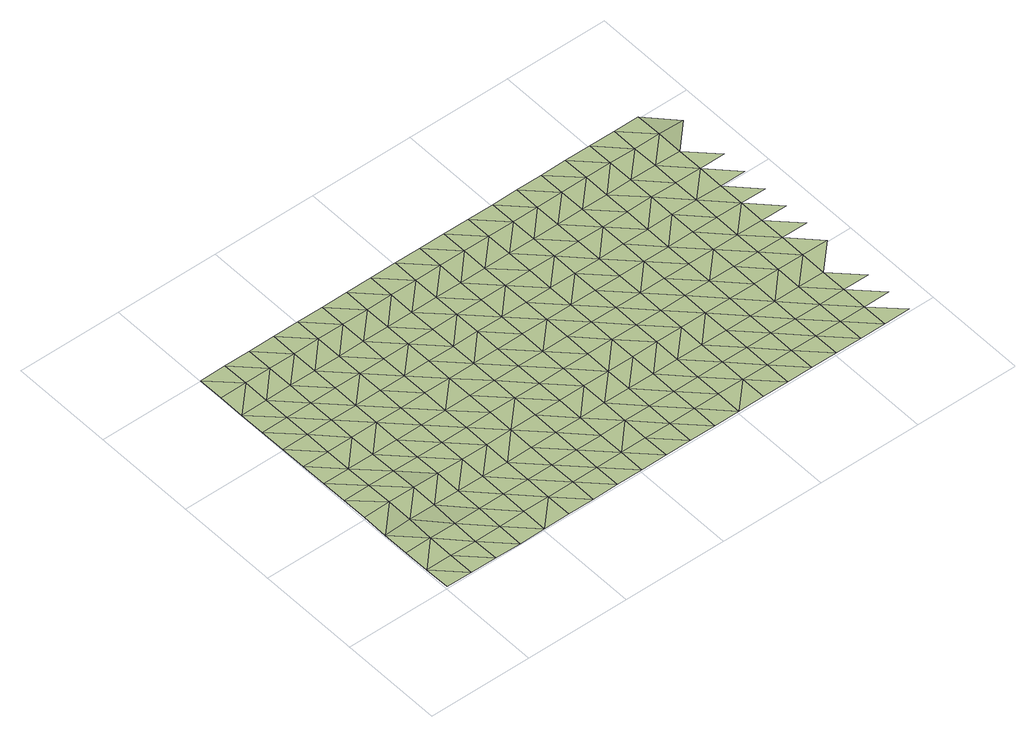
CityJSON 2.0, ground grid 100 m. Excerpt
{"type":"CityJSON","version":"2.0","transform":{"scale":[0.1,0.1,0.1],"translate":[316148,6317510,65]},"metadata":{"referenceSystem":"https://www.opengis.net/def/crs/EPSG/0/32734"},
"CityObjects":{
"terrain1":{"type":"TINRelief","geometry":[{"type":"CompositeSurface","lod":"1","boundaries":[[[0,1,2]],[[3,1,4]],[[1,0,5]],[[6,3,4]],[[1,5,4]],[[5,0,7]],[[8,6,9]],[[4,10,6]],[[8,9,11]],[[6,10,9]],[[5,12,4]],[[7,12,5]],[[13,14,11]],[[10,4,15]],[[11,9,13]],[[12,15,4]],[[16,14,17]],[[17,14,13]],[[7,18,12]],[[10,19,9]],[[15,20,10]],[[21,22,16]],[[9,19,13]],[[16,17,21]],[[10,20,19]],[[15,12,23]],[[22,24,25]],[[12,18,23]],[[26,17,13]],[[22,21,24]],[[20,15,27]],[[26,13,19]],[[28,29,25]],[[23,27,15]],[[25,24,28]],[[21,17,30]],[[17,26,31]],[[18,32,23]],[[19,20,33]],[[20,27,34]],[[24,21,30]],[[35,29,36]],[[28,37,29]],[[30,17,31]],[[19,33,26]],[[20,34,33]],[[27,23,38]],[[35,36,39]],[[36,29,37]],[[40,28,24]],[[38,23,32]],[[26,41,31]],[[40,24,30]],[[42,34,27]],[[26,33,41]],[[37,28,43]],[[27,38,42]],[[44,39,36]],[[28,40,43]],[[45,30,31]],[[41,46,31]],[[33,34,47]],[[34,42,48]],[[38,32,49]],[[30,45,40]],[[50,36,37]],[[43,51,37]],[[45,31,46]],[[33,47,41]],[[34,48,47]],[[38,49,42]],[[36,50,44]],[[32,52,49]],[[50,37,51]],[[43,40,53]],[[46,41,54]],[[53,40,45]],[[42,55,48]],[[54,41,47]],[[56,51,43]],[[42,49,55]],[[50,57,44]],[[46,58,45]],[[53,56,43]],[[58,46,54]],[[52,59,49]],[[47,48,60]],[[55,61,48]],[[62,53,45]],[[50,51,63]],[[56,64,51]],[[47,60,54]],[[62,45,58]],[[48,61,60]],[[49,65,55]],[[63,57,50]],[[63,51,64]],[[59,65,49]],[[58,54,66]],[[56,53,67]],[[62,68,53]],[[61,55,69]],[[54,60,66]],[[64,56,67]],[[65,69,55]],[[57,63,70]],[[53,68,67]],[[62,58,71]],[[66,71,58]],[[59,72,65]],[[73,60,61]],[[69,74,61]],[[68,62,75]],[[63,64,76]],[[67,77,64]],[[60,73,66]],[[75,62,71]],[[61,74,73]],[[69,65,78]],[[70,63,76]],[[76,64,77]],[[67,68,79]],[[65,72,78]],[[71,66,80]],[[79,68,75]],[[74,69,81]],[[73,80,66]],[[82,77,67]],[[78,81,69]],[[76,83,70]],[[79,82,67]],[[73,74,84]],[[75,71,85]],[[80,86,71]],[[72,87,78]],[[74,81,84]],[[85,79,75]],[[88,76,77]],[[82,89,77]],[[85,71,86]],[[81,78,90]],[[80,73,91]],[[76,88,83]],[[73,84,92]],[[88,77,89]],[[90,78,87]],[[86,80,91]],[[82,79,93]],[[79,85,94]],[[73,92,91]],[[81,95,84]],[[89,82,93]],[[95,81,90]],[[83,88,96]],[[79,94,93]],[[85,86,97]],[[92,84,98]],[[91,97,86]],[[99,90,87]],[[98,84,95]],[[100,94,85]],[[88,89,101]],[[93,102,89]],[[92,103,91]],[[97,100,85]],[[88,101,96]],[[103,92,98]],[[102,101,89]],[[95,90,104]],[[93,94,105]],[[90,99,106]],[[97,91,107]],[[100,105,94]],[[98,95,104]],[[91,103,107]],[[90,106,104]],[[108,102,93]],[[109,96,101]],[[100,97,110]],[[105,108,93]],[[110,97,107]],[[106,99,111]],[[103,98,112]],[[104,113,98]],[[114,101,102]],[[108,115,102]],[[103,112,107]],[[100,116,105]],[[100,110,117]],[[98,113,112]],[[106,118,104]],[[101,114,109]],[[114,102,115]],[[111,118,106]],[[100,117,116]],[[110,107,119]],[[108,105,120]],[[113,104,121]],[[119,107,112]],[[115,108,120]],[[118,121,104]],[[109,114,122]],[[105,116,120]],[[123,117,110]],[[119,123,110]],[[111,124,118]],[[113,125,112]],[[121,126,113]],[[116,117,127]],[[114,115,128]],[[120,129,115]],[[125,119,112]],[[117,123,127]],[[113,126,125]],[[121,118,130]],[[114,128,122]],[[128,115,129]],[[120,116,131]],[[118,124,130]],[[132,123,119]],[[131,116,127]],[[126,121,133]],[[132,119,125]],[[134,129,120]],[[130,133,121]],[[135,122,128]],[[131,134,120]],[[127,123,136]],[[123,132,137]],[[124,138,130]],[[125,126,139]],[[126,133,140]],[[136,131,127]],[[141,128,129]],[[134,142,129]],[[136,123,137]],[[126,140,139]],[[133,130,143]],[[132,125,144]],[[128,141,135]],[[141,129,142]],[[143,130,138]],[[144,137,132]],[[134,131,145]],[[131,136,146]],[[144,125,139]],[[147,140,133]],[[142,134,145]],[[133,143,147]],[[135,141,148]],[[131,146,145]],[[136,137,149]],[[137,144,149]],[[139,140,150]],[[140,147,151]],[[143,138,152]],[[153,146,136]],[[141,142,154]],[[145,155,142]],[[139,150,144]],[[149,153,136]],[[140,151,150]],[[143,152,147]],[[141,154,148]],[[138,156,152]],[[154,142,155]],[[145,146,157]],[[158,149,144]],[[153,157,146]],[[147,159,151]],[[158,144,150]],[[160,155,145]],[[147,152,159]],[[161,148,154]],[[153,149,162]],[[157,160,145]],[[149,158,162]],[[156,163,152]],[[150,151,164]],[[159,165,151]],[[166,154,155]],[[160,167,155]],[[150,164,158]],[[153,168,157]],[[162,169,153]],[[151,165,164]],[[152,170,159]],[[154,166,161]],[[166,155,167]],[[163,170,152]],[[153,169,168]],[[162,158,171]],[[160,157,172]],[[165,159,173]],[[171,158,164]],[[167,160,172]],[[170,173,159]],[[161,166,174]],[[157,168,172]],[[175,169,162]],[[171,175,162]],[[163,176,170]],[[177,164,165]],[[173,178,165]],[[168,169,179]],[[166,167,180]],[[172,181,167]],[[177,171,164]],[[169,175,179]],[[165,178,177]],[[173,170,182]],[[166,180,174]],[[180,167,181]],[[172,168,183]],[[170,176,182]],[[175,171,184]],[[183,168,179]],[[178,173,185]],[[171,177,184]],[[186,181,172]],[[182,185,173]],[[187,174,180]],[[183,186,172]],[[177,178,188]],[[179,175,189]],[[184,190,175]],[[176,191,182]],[[178,185,188]],[[189,183,179]],[[192,180,181]],[[186,193,181]],[[189,175,190]],[[177,194,184]],[[185,182,195]],[[180,192,187]],[[177,188,194]],[[192,181,193]],[[195,182,191]],[[196,190,184]],[[186,183,197]],[[183,189,198]],[[185,199,188]],[[196,184,194]],[[193,186,197]],[[199,185,195]],[[200,187,192]],[[183,198,197]],[[190,201,189]],[[194,188,202]],[[196,201,190]],[[191,203,195]],[[202,188,199]],[[204,198,189]],[[192,193,205]],[[197,206,193]],[[196,194,207]],[[201,204,189]],[[199,195,208]],[[205,200,192]],[[207,194,202]],[[205,193,206]],[[197,198,209]],[[195,203,208]],[[204,209,198]],[[202,199,210]],[[211,201,196]],[[196,207,212]],[[213,206,197]],[[208,210,199]],[[200,205,214]],[[201,211,204]],[[209,213,197]],[[196,212,211]],[[203,215,208]],[[207,202,216]],[[202,210,217]],[[205,206,218]],[[213,219,206]],[[212,207,216]],[[204,220,209]],[[204,211,221]],[[202,217,216]],[[210,208,222]],[[214,205,218]],[[218,206,219]],[[222,208,215]],[[204,221,220]],[[212,223,211]],[[213,209,224]],[[210,225,217]],[[223,212,216]],[[219,213,224]],[[210,222,225]],[[226,214,218]],[[209,220,224]],[[221,211,227]],[[227,211,223]],[[222,215,228]],[[229,216,217]],[[225,230,217]],[[220,221,231]],[[232,218,219]],[[224,233,219]],[[216,229,223]],[[231,221,227]],[[217,230,229]],[[225,222,234]],[[218,232,226]],[[232,219,233]],[[224,220,235]],[[227,223,236]],[[235,220,231]],[[237,230,225]],[[223,229,236]],[[238,233,224]],[[226,232,239]],[[235,238,224]],[[231,227,240]],[[236,241,227]],[[229,230,242]],[[240,235,231]],[[232,233,243]],[[238,244,233]],[[240,227,241]],[[229,242,236]],[[232,243,239]],[[243,233,244]],[[241,236,245]],[[238,235,246]],[[235,240,247]],[[244,238,246]],[[248,239,243]],[[235,247,246]],[[241,249,240]],[[247,240,250]],[[251,243,244]],[[246,252,244]],[[243,251,248]],[[251,244,252]],[[247,253,246]],[[252,246,254]],[[248,251,255]],[[251,252,256]],[[251,256,255]]]}]}
},
"vertices":[
[259,5,22],[9,255,17],[9,5,24],[9,505,12],[259,505,18],[259,255,15],[9,755,19],[509,5,17],[9,1005,24],[259,1005,34],[259,755,32],[9,1255,21],[509,255,12],[259,1255,26],[9,1505,17],[509,505,20],[9,1755,15],[259,1505,19],[759,5,11],[509,1005,33],[509,755,33],[259,1755,17],[9,2005,12],[759,255,15],[259,2005,15],[9,2255,8],[509,1255,25],[759,505,21],[259,2255,14],[9,2505,6],[509,1755,16],[509,1505,18],[1009,5,15],[759,1005,25],[759,755,27],[9,2755,6],[259,2755,11],[259,2505,13],[1009,255,17],[9,3005,7],[509,2005,16],[759,1255,20],[1009,505,19],[509,2255,15],[259,3005,9],[759,1755,17],[759,1505,18],[1009,1005,20],[1009,755,21],[1259,255,17],[509,2755,12],[509,2505,14],[1259,5,19],[759,2005,16],[1009,1255,19],[1259,505,18],[759,2255,16],[509,3005,10],[1009,1505,19],[1509,5,22],[1259,1005,21],[1259,755,19],[1009,1755,18],[759,2755,13],[759,2505,15],[1509,255,20],[1259,1255,22],[1009,2255,16],[1009,2005,17],[1509,505,21],[759,3005,11],[1259,1505,21],[1759,5,24],[1509,1005,24],[1509,755,23],[1259,1755,20],[1009,2755,13],[1009,2505,15],[1759,255,24],[1259,2005,19],[1509,1255,25],[1759,505,24],[1259,2255,17],[1009,3005,11],[1759,755,25],[1509,1755,23],[1509,1505,24],[2009,5,25],[1259,2755,14],[1259,2505,16],[2009,255,25],[1759,1255,27],[1759,1005,26],[1509,2255,19],[1509,2005,21],[2009,505,25],[1259,3005,12],[1759,1505,26],[2009,755,26],[2259,5,26],[1759,1755,25],[1509,2755,15],[1509,2505,17],[2009,1005,27],[2259,505,26],[1759,2005,22],[2259,255,26],[2009,1255,27],[1759,2255,20],[1509,3005,14],[2009,1505,27],[2509,5,26],[2259,1005,28],[2259,755,27],[1759,2755,16],[1759,2505,17],[2009,2005,24],[2009,1755,26],[2509,255,26],[2259,1255,28],[2009,2255,21],[2509,505,26],[1759,3005,15],[2259,1505,28],[2759,5,27],[2509,1005,28],[2509,755,27],[2259,1755,26],[2009,2755,18],[2009,2505,19],[2759,255,27],[2259,2005,25],[2509,1255,28],[2759,505,27],[2259,2255,22],[2009,3005,17],[2509,1755,26],[2509,1505,28],[3009,5,27],[2759,1005,27],[2759,755,27],[2259,2755,19],[2259,2505,20],[3009,255,27],[2759,1255,28],[2509,2255,23],[2509,2005,25],[3009,505,27],[2259,3005,18],[2759,1505,27],[3009,1005,27],[3009,755,27],[3259,255,27],[2759,1755,26],[2509,2755,19],[2509,2505,20],[3259,5,28],[2759,2005,25],[3009,1255,27],[3259,505,27],[2759,2255,23],[2509,3005,18],[3009,1505,27],[3509,5,27],[3259,1005,27],[3259,755,27],[2759,2755,19],[2759,2505,21],[3009,2005,24],[3009,1755,26],[3509,255,26],[3259,1255,27],[3009,2255,22],[3509,505,26],[2759,3005,18],[3259,1505,26],[3759,5,26],[3509,1005,27],[3509,755,26],[3259,1755,25],[3009,2755,19],[3009,2505,20],[3759,255,25],[3259,2005,24],[3509,1255,27],[3759,505,25],[3259,2255,22],[3009,3005,17],[3759,755,25],[3509,1755,25],[3509,1505,26],[4009,5,25],[3259,2755,19],[3259,2505,20],[3759,1005,27],[4009,255,23],[3759,1255,27],[3509,2255,23],[3509,2005,24],[4009,505,22],[3259,3005,18],[3759,1505,26],[4009,755,23],[4259,5,24],[3759,1755,25],[3509,2755,23],[3509,2505,23],[4009,1005,26],[4259,255,21],[3759,2005,24],[4259,505,21],[4009,1505,26],[4009,1255,26],[3759,2255,25],[3509,3005,21],[4509,5,25],[4259,1005,25],[4259,755,22],[3759,2755,25],[3759,2505,26],[4009,2005,27],[4009,1755,26],[4509,255,22],[4259,1255,26],[4009,2255,29],[4509,505,21],[3759,3005,21],[4259,1505,26],[4759,5,28],[4509,1005,24],[4509,755,21],[4259,1755,26],[4009,2755,26],[4009,2505,30],[4759,255,26],[4259,2005,27],[4509,1255,25],[4759,505,25],[4259,2255,27],[4009,3005,21],[4509,1755,25],[4509,1505,25],[4759,1005,24],[4259,2755,20],[4259,2505,26],[4759,1255,24],[4509,2255,23],[4509,2005,24],[4259,3005,20],[4759,1505,23],[4759,1755,21],[4509,2755,22],[4509,2505,22],[4759,2005,21],[4759,2255,22],[4509,3005,19],[4759,2755,10]
]}
